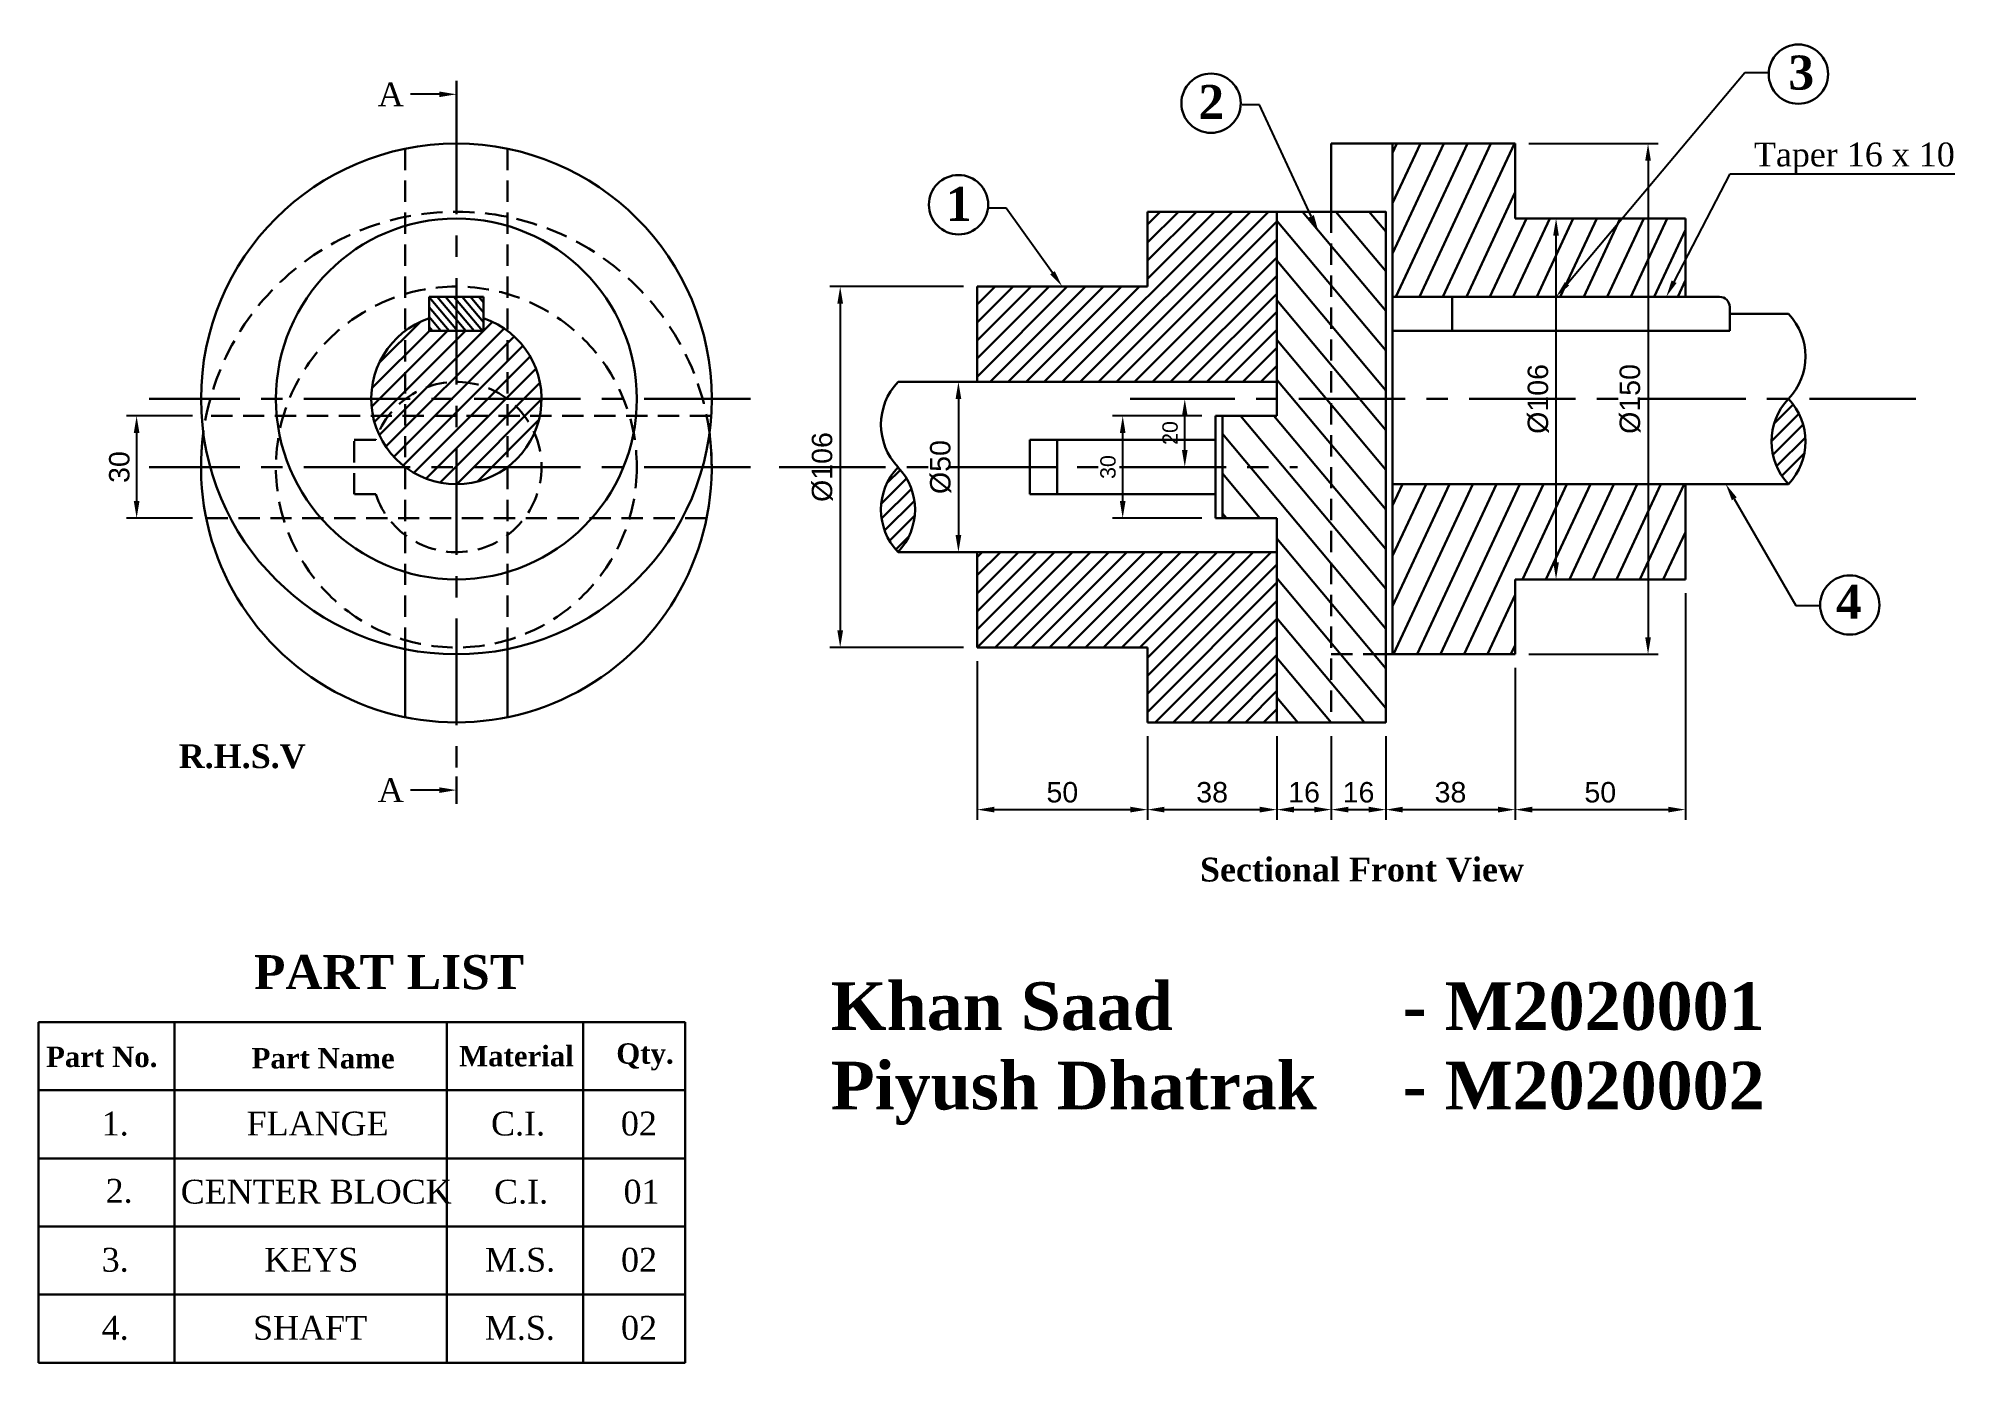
# Model space of a CAD drawing. Header units: inches. Extents: x -299 to 264, y -301 to 88.
import ezdxf
from ezdxf import colors
from ezdxf.entities.mleader import LeaderData, LeaderLine
from ezdxf.math import Vec2, Vec3

# ---------------------------------------------------------------- set-up
doc = ezdxf.new("R2010")
doc.units = ezdxf.units.IN
doc.header["$LTSCALE"] = 25
doc.header["$MEASUREMENT"] = 0
doc.linetypes.add('CENTER', pattern=[2, 1.25, -0.25, 0.25, -0.25])
doc.linetypes.add('HIDDEN', pattern=[0.375, 0.25, -0.125])
doc.styles.add('Annotative', font='arial.ttf')
doc.styles.add('Khan', font='times.ttf', dxfattribs={"height": 7})
doc.styles.add('Khan 02', font='timesbd.ttf', dxfattribs={"height": 7})
doc.styles.get("Standard").update_dxf_attribs({"font": 'arial.ttf'})
doc.dimstyles.get("Standard").update_dxf_attribs({"dimtxt": 6, "dimasz": 5, "dimexe": 3, "dimexo": 4, "dimgap": 2, "dimtad": 1, "dimtoh": 1, "dimdec": 0, "dimzin": 0, "dimdsep": 46, "dimtxsty": 'Standard', "dimcen": 0.09, "dimadec": 0, "dimazin": 0, "dimtfac": 1, "dimtdec": 0, "dimtofl": 0, "dimtmove": 0, "dimatfit": 3, "dimfxl": 1, "dimtolj": 1, "dimtzin": 0, "dimarcsym": 0})

# ---------------------------------------------------------------- blocks, each defined once
blk = doc.blocks.new('*D1')
at = {"color": 0, "linetype": 'ByBlock', "lineweight": -2, "transparency": 16777216}
for p, q in [((-23.12, -95), (-23.12, -141.62)), ((26.88, -117), (26.88, -141.62)), ((-18.12, -138.62), (21.88, -138.62))]:
    blk.add_line(p, q, dxfattribs=at)
at = {"color": 0, "linetype": 'ByBlock', "lineweight": 50, "transparency": 16777216}
for points in [[(-18.12, -137.78), (-18.12, -139.45), (-23.12, -138.62)], [(21.88, -137.78), (21.88, -139.45), (26.88, -138.62)]]:
    blk.add_solid(points, dxfattribs=at)
at = {"layer": 'Defpoints', "color": 0, "linetype": 'ByBlock', "lineweight": 50, "transparency": 16777216}
for p in [(-23.12, -91), (26.88, -113), (26.88, -138.62)]:
    blk.add_point(p, dxfattribs=at)
at = {"color": 0, "linetype": 'ByBlock', "lineweight": 30, "transparency": 16777216, "insert": (1.88, -133.55), "char_height": 6, "attachment_point": 5}
blk.add_mtext('\\A1;50', dxfattribs=at)
blk = doc.blocks.new('*D2')
at = {"color": 0, "linetype": 'ByBlock', "lineweight": -2, "transparency": 16777216}
for p, q in [((26.88, -117), (26.88, -141.62)), ((64.88, -117), (64.88, -141.62)), ((31.88, -138.62), (59.88, -138.62))]:
    blk.add_line(p, q, dxfattribs=at)
at = {"color": 0, "linetype": 'ByBlock', "lineweight": 50, "transparency": 16777216}
for points in [[(31.88, -137.78), (31.88, -139.45), (26.88, -138.62)], [(59.88, -137.78), (59.88, -139.45), (64.88, -138.62)]]:
    blk.add_solid(points, dxfattribs=at)
at = {"layer": 'Defpoints', "color": 0, "linetype": 'ByBlock', "lineweight": 50, "transparency": 16777216}
for p in [(26.88, -113), (64.88, -113), (64.88, -138.62)]:
    blk.add_point(p, dxfattribs=at)
at = {"color": 0, "linetype": 'ByBlock', "lineweight": 30, "transparency": 16777216, "insert": (45.88, -133.55), "char_height": 6, "attachment_point": 5}
blk.add_mtext('\\A1;38', dxfattribs=at)
blk = doc.blocks.new('*D3')
at = {"color": 0, "linetype": 'ByBlock', "lineweight": -2, "transparency": 16777216}
for p, q in [((64.88, -117), (64.88, -141.62)), ((80.88, -117), (80.88, -141.62)), ((69.88, -138.62), (75.88, -138.62))]:
    blk.add_line(p, q, dxfattribs=at)
at = {"color": 0, "linetype": 'ByBlock', "lineweight": 50, "transparency": 16777216}
for points in [[(69.88, -137.78), (69.88, -139.45), (64.88, -138.62)], [(75.88, -137.78), (75.88, -139.45), (80.88, -138.62)]]:
    blk.add_solid(points, dxfattribs=at)
at = {"layer": 'Defpoints', "color": 0, "linetype": 'ByBlock', "lineweight": 50, "transparency": 16777216}
for p in [(64.88, -113), (80.88, -113), (80.88, -138.62)]:
    blk.add_point(p, dxfattribs=at)
at = {"color": 0, "linetype": 'ByBlock', "lineweight": 30, "transparency": 16777216, "insert": (72.88, -133.55), "char_height": 6, "attachment_point": 5}
blk.add_mtext('\\A1;16', dxfattribs=at)
blk = doc.blocks.new('*D4')
at = {"color": 0, "linetype": 'ByBlock', "lineweight": -2, "transparency": 16777216}
for p, q in [((80.88, -117), (80.88, -141.62)), ((96.88, -117), (96.88, -141.62)), ((85.88, -138.62), (91.88, -138.62))]:
    blk.add_line(p, q, dxfattribs=at)
at = {"color": 0, "linetype": 'ByBlock', "lineweight": 50, "transparency": 16777216}
for points in [[(85.88, -137.78), (85.88, -139.45), (80.88, -138.62)], [(91.88, -137.78), (91.88, -139.45), (96.88, -138.62)]]:
    blk.add_solid(points, dxfattribs=at)
at = {"layer": 'Defpoints', "color": 0, "linetype": 'ByBlock', "lineweight": 50, "transparency": 16777216}
for p in [(80.88, -113), (96.88, -113), (96.88, -138.62)]:
    blk.add_point(p, dxfattribs=at)
at = {"color": 0, "linetype": 'ByBlock', "lineweight": 30, "transparency": 16777216, "insert": (88.88, -133.55), "char_height": 6, "attachment_point": 5}
blk.add_mtext('\\A1;16', dxfattribs=at)
blk = doc.blocks.new('*D5')
at = {"color": 0, "linetype": 'ByBlock', "lineweight": -2, "transparency": 16777216}
for p, q in [((184.88, -75), (184.88, -141.62)), ((134.88, -97), (134.88, -141.62)), ((139.88, -138.62), (179.88, -138.62))]:
    blk.add_line(p, q, dxfattribs=at)
at = {"color": 0, "linetype": 'ByBlock', "lineweight": 50, "transparency": 16777216}
for points in [[(139.88, -137.78), (139.88, -139.45), (134.88, -138.62)], [(179.88, -137.78), (179.88, -139.45), (184.88, -138.62)]]:
    blk.add_solid(points, dxfattribs=at)
at = {"layer": 'Defpoints', "color": 0, "linetype": 'ByBlock', "lineweight": 50, "transparency": 16777216}
for p in [(184.88, -71), (134.88, -93), (184.88, -138.62)]:
    blk.add_point(p, dxfattribs=at)
at = {"color": 0, "linetype": 'ByBlock', "lineweight": 30, "transparency": 16777216, "insert": (159.88, -133.55), "char_height": 6, "attachment_point": 5}
blk.add_mtext('\\A1;50', dxfattribs=at)
blk = doc.blocks.new('*D6')
at = {"color": 0, "linetype": 'ByBlock', "lineweight": -2, "transparency": 16777216}
for p, q in [((96.88, -117), (96.88, -141.62)), ((134.88, -117), (134.88, -141.62)), ((101.88, -138.62), (129.88, -138.62))]:
    blk.add_line(p, q, dxfattribs=at)
at = {"color": 0, "linetype": 'ByBlock', "lineweight": 50, "transparency": 16777216}
for points in [[(101.88, -137.78), (101.88, -139.45), (96.88, -138.62)], [(129.88, -137.78), (129.88, -139.45), (134.88, -138.62)]]:
    blk.add_solid(points, dxfattribs=at)
at = {"layer": 'Defpoints', "color": 0, "linetype": 'ByBlock', "lineweight": 50, "transparency": 16777216}
for p in [(96.88, -113), (134.88, -113), (134.88, -138.62)]:
    blk.add_point(p, dxfattribs=at)
at = {"color": 0, "linetype": 'ByBlock', "lineweight": 30, "transparency": 16777216, "insert": (115.88, -133.55), "char_height": 6, "attachment_point": 5}
blk.add_mtext('\\A1;38', dxfattribs=at)
blk = doc.blocks.new('*D7')
at = {"color": 0, "linetype": 'ByBlock', "lineweight": -2, "transparency": 16777216}
for p, q in [((138.88, 57), (176.91, 57)), ((173.91, 52), (173.91, -88)), ((138.88, -93), (176.91, -93))]:
    blk.add_line(p, q, dxfattribs=at)
at = {"color": 0, "linetype": 'ByBlock', "lineweight": 50, "transparency": 16777216}
for points in [[(173.07, 52), (174.74, 52), (173.91, 57)], [(173.07, -88), (174.74, -88), (173.91, -93)]]:
    blk.add_solid(points, dxfattribs=at)
at = {"layer": 'Defpoints', "color": 0, "linetype": 'ByBlock', "lineweight": 50, "transparency": 16777216}
for p in [(134.88, 57), (134.88, -93), (173.91, -93)]:
    blk.add_point(p, dxfattribs=at)
at = {"color": 0, "linetype": 'ByBlock', "lineweight": 30, "transparency": 16777216, "insert": (168.67, -18), "char_height": 6, "attachment_point": 5, "rotation": 90}
blk.add_mtext('\\A1;%%C150', dxfattribs=at)
blk = doc.blocks.new('*D8')
at = {"color": 0, "linetype": 'ByBlock', "lineweight": -2, "transparency": 16777216}
for p, q in [((138.88, 35), (149.89, 35)), ((146.89, -66), (146.89, 30)), ((150.21, -71), (149.89, -71))]:
    blk.add_line(p, q, dxfattribs=at)
at = {"color": 0, "linetype": 'ByBlock', "lineweight": 50, "transparency": 16777216}
for points in [[(146.05, 30), (147.72, 30), (146.89, 35)], [(146.05, -66), (147.72, -66), (146.89, -71)]]:
    blk.add_solid(points, dxfattribs=at)
at = {"layer": 'Defpoints', "color": 0, "linetype": 'ByBlock', "lineweight": 50, "transparency": 16777216}
for p in [(134.88, 35), (146.89, 35), (146.21, -71)]:
    blk.add_point(p, dxfattribs=at)
at = {"color": 0, "linetype": 'ByBlock', "lineweight": 30, "transparency": 16777216, "insert": (141.66, -18), "char_height": 6, "attachment_point": 5, "rotation": 90}
blk.add_mtext('\\A1;%%C106', dxfattribs=at)
blk = doc.blocks.new('*D9')
at = {"color": 0, "linetype": 'ByBlock', "lineweight": -2, "transparency": 16777216}
for p, q in [((25.81, -18), (40.84, -18)), ((37.84, -33), (37.84, -23)), ((42.88, -38), (34.84, -38))]:
    blk.add_line(p, q, dxfattribs=at)
at = {"color": 0, "linetype": 'ByBlock', "lineweight": 50, "transparency": 16777216}
for points in [[(37.01, -23), (38.68, -23), (37.84, -18)], [(37.01, -33), (38.68, -33), (37.84, -38)]]:
    blk.add_solid(points, dxfattribs=at)
at = {"layer": 'Defpoints', "color": 0, "linetype": 'ByBlock', "lineweight": 50, "transparency": 16777216}
for p in [(21.81, -18), (37.84, -18), (46.88, -38)]:
    blk.add_point(p, dxfattribs=at)
at = {"color": 0, "linetype": 'ByBlock', "lineweight": 30, "transparency": 16777216, "insert": (33.54, -28), "char_height": 6, "attachment_point": 5, "rotation": 90}
blk.add_mtext('\\A1;{\\H0.75x;20}', dxfattribs=at)
blk = doc.blocks.new('*D10')
at = {"color": 0, "linetype": 'ByBlock', "lineweight": -2, "transparency": 16777216}
for p, q in [((42.88, -23), (16.61, -23)), ((19.61, -48), (19.61, -28)), ((42.88, -53), (16.61, -53))]:
    blk.add_line(p, q, dxfattribs=at)
at = {"color": 0, "linetype": 'ByBlock', "lineweight": 50, "transparency": 16777216}
for points in [[(18.78, -28), (20.44, -28), (19.61, -23)], [(18.78, -48), (20.44, -48), (19.61, -53)]]:
    blk.add_solid(points, dxfattribs=at)
at = {"layer": 'Defpoints', "color": 0, "linetype": 'ByBlock', "lineweight": 50, "transparency": 16777216}
for p in [(19.61, -23), (46.88, -23), (46.88, -53)]:
    blk.add_point(p, dxfattribs=at)
at = {"color": 0, "linetype": 'ByBlock', "lineweight": 30, "transparency": 16777216, "insert": (15.31, -38), "char_height": 6, "attachment_point": 5, "rotation": 90}
blk.add_mtext('\\A1;{\\H0.75x;30}', dxfattribs=at)
blk = doc.blocks.new('*D11')
at = {"color": 0, "linetype": 'ByBlock', "lineweight": -2, "transparency": 16777216}
for p, q in [((-27.12, -13), (-31.64, -13)), ((-28.64, -18), (-28.64, -58)), ((-27.12, -63), (-31.64, -63))]:
    blk.add_line(p, q, dxfattribs=at)
at = {"color": 0, "linetype": 'ByBlock', "lineweight": 50, "transparency": 16777216}
for points in [[(-29.47, -18), (-27.81, -18), (-28.64, -13)], [(-29.47, -58), (-27.81, -58), (-28.64, -63)]]:
    blk.add_solid(points, dxfattribs=at)
at = {"layer": 'Defpoints', "color": 0, "linetype": 'ByBlock', "lineweight": 50, "transparency": 16777216}
for p in [(-23.12, -13), (-28.64, -63), (-23.12, -63)]:
    blk.add_point(p, dxfattribs=at)
at = {"color": 0, "linetype": 'ByBlock', "lineweight": 30, "transparency": 16777216, "insert": (-33.87, -38), "char_height": 6, "attachment_point": 5, "rotation": 90}
blk.add_mtext('\\A1;%%C50', dxfattribs=at)
blk = doc.blocks.new('*D12')
at = {"color": 0, "linetype": 'ByBlock', "lineweight": -2, "transparency": 16777216}
for p, q in [((-27.12, 15), (-66.36, 15)), ((-63.36, 10), (-63.36, -86)), ((-27.12, -91), (-66.36, -91))]:
    blk.add_line(p, q, dxfattribs=at)
at = {"color": 0, "linetype": 'ByBlock', "lineweight": 50, "transparency": 16777216}
for points in [[(-64.2, 10), (-62.53, 10), (-63.36, 15)], [(-64.2, -86), (-62.53, -86), (-63.36, -91)]]:
    blk.add_solid(points, dxfattribs=at)
at = {"layer": 'Defpoints', "color": 0, "linetype": 'ByBlock', "lineweight": 50, "transparency": 16777216}
for p in [(-23.12, 15), (-63.36, -91), (-23.12, -91)]:
    blk.add_point(p, dxfattribs=at)
at = {"color": 0, "linetype": 'ByBlock', "lineweight": 30, "transparency": 16777216, "insert": (-68.59, -38), "char_height": 6, "attachment_point": 5, "rotation": 90}
blk.add_mtext('\\A1;%%C106', dxfattribs=at)
blk = doc.blocks.new('*D13')
at = {"color": 0, "linetype": 'ByBlock', "lineweight": -2, "transparency": 16777216}
for p, q in [((-253.57, -23), (-273, -23)), ((-270, -28), (-270, -48)), ((-253.57, -53), (-273, -53))]:
    blk.add_line(p, q, dxfattribs=at)
at = {"color": 0, "linetype": 'ByBlock', "lineweight": 50, "transparency": 16777216}
for points in [[(-270.84, -28), (-269.17, -28), (-270, -23)], [(-270.84, -48), (-269.17, -48), (-270, -53)]]:
    blk.add_solid(points, dxfattribs=at)
at = {"layer": 'Defpoints', "color": 0, "linetype": 'ByBlock', "lineweight": 50, "transparency": 16777216}
for p in [(-249.57, -23), (-270, -53), (-249.57, -53)]:
    blk.add_point(p, dxfattribs=at)
at = {"color": 0, "linetype": 'ByBlock', "lineweight": 30, "transparency": 16777216, "insert": (-275.07, -38), "char_height": 6, "attachment_point": 5, "rotation": 90}
blk.add_mtext('\\A1;30', dxfattribs=at)

msp = doc.modelspace()

# ---------------------------------------------------------------- hatches: boundary and pattern name
at = {"lineweight": 30}
h = msp.add_hatch(dxfattribs=at)
h.set_pattern_fill('ANSI31', color=256, scale=50, angle=20)
h.set_pattern_definition([(65, (-221.5213, -56.069), (-5.66442, 2.64136), [])])
h.paths.add_polyline_path([(98.88, 12), (184.88, 12), (184.88, 35), (134.88, 35), (134.88, 57), (98.88, 57)])
h.paths.add_polyline_path([(134.88, -71), (184.88, -71), (184.88, -43), (98.88, -43), (98.88, -93), (134.88, -93)])
h = msp.add_hatch(dxfattribs=at)
h.set_pattern_fill('ANSI31', color=256, scale=30)
h.set_pattern_definition([(45, (-221.5213, -56.0688), (-2.65165, 2.65165), [])])
h.paths.add_polyline_path([(-23.12, 15), (-23.12, -13), (64.88, -13), (64.88, 37), (26.88, 37), (26.88, 15)])
h.paths.add_polyline_path([(26.88, -91), (26.88, -113), (64.88, -113), (64.88, -63), (-23.12, -63), (-23.12, -91)])
h = msp.add_hatch(dxfattribs=at)
h.set_pattern_fill('ANSI31', color=256, scale=60, angle=85)
h.set_pattern_definition([(130, (-221.521, -56.069), (-5.74533, -4.8209), [])])
h.paths.add_polyline_path([(80.88, 37), (64.88, 37), (64.88, -18), (80.88, -18)])
h.paths.add_polyline_path([(96.88, 37), (80.88, 37), (80.88, -18), (96.88, -18)])
h.paths.add_polyline_path([(80.88, -18), (64.88, -18), (64.88, -23), (48.88, -23), (48.88, -53), (64.88, -53), (64.88, -113), (80.88, -113)])
h.paths.add_polyline_path([(96.88, -18), (80.88, -18), (80.88, -93), (96.88, -93)])
h.paths.add_polyline_path([(96.88, -93), (80.88, -93), (80.88, -113), (96.88, -113)])
at = {"linetype": 'ByBlock', "lineweight": 30}
h = msp.add_hatch(dxfattribs=at)
h.set_pattern_fill('ANSI31', color=256, scale=15, angle=85)
h.set_pattern_definition([(130, (-464.8273, -56.0688), (-1.436333, -1.205227), [])])
h.paths.add_polyline_path([(-176.09, 12), (-184.09, 12), (-184.09, 2), (-176.09, 2)])
h.paths.add_polyline_path([(-168.09, 7), (-168.09, 12), (-176.09, 12), (-176.09, 2), (-168.09, 2)])
h = msp.add_hatch(dxfattribs=at)
h.set_pattern_fill('ANSI31', color=256, scale=30)
h.set_pattern_definition([(45, (-464.8273, -56.0688), (-2.65165, 2.65165), [])])
h.paths.add_polyline_path([(-161.09, 2), (-161.09, -18), (-151.09, -18, 0.236068)])
h.paths.add_polyline_path([(-161.09, 2, 0.07961), (-168.09, 5.69), (-168.09, 2), (-176.09, 2), (-176.09, -13, -0.162278), (-161.09, -18)])
h.paths.add_polyline_path([(-176.09, 2), (-184.09, 2), (-184.09, 5.69, 0.07961), (-191.09, 2), (-191.09, -18, -0.162278), (-176.09, -13)])
h.paths.add_polyline_path([(-191.09, 2, 0.236068), (-201.09, -18), (-191.09, -18)])
h.paths.add_polyline_path([(-176.09, -13, 0.162278), (-191.09, -18), (-176.09, -18)], flags=17)
h.paths.add_polyline_path([(-176.09, -18), (-191.09, -18), (-191.09, -23), (-176.09, -23)])
h.paths.add_polyline_path([(-191.09, -18, 0.071068), (-196.09, -23), (-191.09, -23)], flags=17)
h.paths.add_polyline_path([(-191.09, -18), (-201.09, -18, 0.050382), (-200.58, -23), (-196.09, -23, -0.071068)])
h.paths.add_polyline_path([(-191.09, -23), (-196.09, -23, 0.058061), (-199, -28, 0.129664), (-191.09, -38)])
h.paths.add_polyline_path([(-196.09, -23), (-200.58, -23, 0.052588), (-199, -28, -0.058061)])
h.paths.add_polyline_path([(-176.09, -23), (-191.09, -23), (-191.09, -38), (-176.09, -38)])
h.paths.add_polyline_path([(-161.09, -18), (-176.09, -18), (-176.09, -23), (-161.09, -23)])
h.paths.add_polyline_path([(-176.09, -13), (-176.09, -18), (-161.09, -18, 0.162278)], flags=17)
h.paths.add_polyline_path([(-161.09, -23), (-176.09, -23), (-176.09, -38), (-161.09, -38)])
h.paths.add_polyline_path([(-156.09, -23), (-161.09, -23), (-161.09, -38, 0.129664), (-153.17, -28, 0.058061)])
h.paths.add_polyline_path([(-151.59, -23), (-156.09, -23, -0.058061), (-153.17, -28, 0.052588)])
h.paths.add_polyline_path([(-151.09, -18), (-161.09, -18, -0.071068), (-156.09, -23), (-151.59, -23, 0.050382)])
h.paths.add_polyline_path([(-161.09, -18), (-161.09, -23), (-156.09, -23, 0.071068)], flags=17)
h.paths.add_polyline_path([(-161.09, -38), (-176.09, -38), (-176.09, -43, 0.162278)])
h.paths.add_polyline_path([(-176.09, -38), (-191.09, -38, 0.162278), (-176.09, -43)])
h = msp.add_hatch(dxfattribs=at)
h.set_pattern_fill('ANSI31', color=256, scale=25)
h.set_pattern_definition([(45, (-562.3685, -56.0688), (-2.209709, 2.209709), [])])
h.paths.add_polyline_path([(-46.38, -38, 0.4), (-46.38, -63, 0.4)])
h.paths.add_polyline_path([(215.14, -18, 0.4), (215.14, -43, 0.4)])

# ---------------------------------------------------------------- linework, layer by layer
for p, q in [((-176.09, 67.48), (-176.09, 75.48)), ((-184.09, 2), (-184.09, 12)), ((-184.09, 12), (-168.09, 12)), ((-168.09, 12), (-168.09, 7)), ((-176.09, 7), (-176.09, 7)), ((-168.09, 7), (-168.09, 2)), ((-168.09, 2), (-184.09, 2)), ((-201.09, -38), (-201.09, -38)), ((-191.09, -91.48), (-191.09, -111.48)), ((-161.09, -91.48), (-161.09, -111.48)), ((-176.09, -128.89), (-176.09, -136.89)), ((-176.09, -136.89), (-176.09, -128.89)), ((-298.87, -301.06), (-298.87, -201.06)), ((-298.87, -201.06), (-108.87, -201.06)), ((-258.87, -301.06), (-258.87, -201.06)), ((-178.87, -301.06), (-178.87, -201.06)), ((-138.87, -301.06), (-138.87, -201.06)), ((-108.87, -201.06), (-108.87, -301.06)), ((-298.87, -221.06), (-108.87, -221.06)), ((-108.87, -241.06), (-298.87, -241.06)), ((-108.87, -261.06), (-298.87, -261.06)), ((-108.87, -281.06), (-298.87, -281.06)), ((-108.87, -301.06), (-298.87, -301.06))]:
    msp.add_line(p, q, dxfattribs=at)
at = {"linetype": 'CENTER', "lineweight": 30}
for p, q in [((-176.09, 67.48), (-176.09, -128.89)), ((-89.66, -18), (-266.36, -18)), ((252.59, -18), (21.81, -18)), ((-89.66, -38), (-266.36, -38)), ((-81.3, -38), (70.92, -38))]:
    msp.add_line(p, q, dxfattribs=at)
at = {"lineweight": 30}
for p, q in [((134.88, 57), (80.88, 57)), ((80.88, 57), (80.88, 37)), ((98.88, 57), (98.88, -93)), ((134.88, 35), (134.88, 57)), ((26.88, 37), (96.88, 37)), ((26.88, 15), (26.88, 37)), ((64.88, 37), (64.88, -23)), ((184.88, 35), (134.88, 35)), ((184.88, 12), (184.88, 35)), ((-23.12, 15), (26.88, 15)), ((-23.12, 15), (-23.12, -13)), ((194.9, 12), (98.88, 12)), ((116.35, 12), (116.35, 2)), ((197.9, 9), (197.9, 2)), ((215.14, 7), (197.9, 7)), ((197.9, 2), (98.88, 2)), ((-46.38, -13), (64.88, -13)), ((46.88, -23), (64.88, -23)), ((46.88, -23), (46.88, -53)), ((48.88, -23), (48.88, -53)), ((-7.66, -30), (46.88, -30)), ((-7.66, -30), (-7.66, -46)), ((0.34, -30), (0.34, -46)), ((215.14, -43), (98.88, -43)), ((184.88, -71), (184.88, -43)), ((-7.66, -46), (46.88, -46)), ((46.88, -53), (64.88, -53)), ((64.88, -53), (64.88, -113)), ((-46.38, -63), (64.88, -63)), ((-23.12, -63), (-23.12, -91)), ((134.88, -93), (134.88, -71)), ((184.88, -71), (134.88, -71)), ((-23.12, -91), (26.88, -91)), ((26.88, -113), (26.88, -91)), ((96.88, -93), (134.88, -93))]:
    msp.add_line(p, q, dxfattribs=at)
at = {"linetype": 'HIDDEN', "lineweight": 30}
for p, q in [((-191.09, 55.49), (-191.09, -91.48)), ((-161.09, 55.49), (-161.09, -91.48)), ((80.88, 37), (80.88, -113)), ((-101.25, -23), (-250.92, -23)), ((-206.09, -46), (-206.09, -30)), ((-206.09, -30), (-201.09, -30)), ((-201.09, -30), (-199.77, -30)), ((-199.77, -46), (-206.09, -46)), ((-102.6, -53), (-249.57, -53)), ((80.88, -93), (96.88, -93))]:
    msp.add_line(p, q, dxfattribs=at)
at = {"lineweight": 30}
msp.add_lwpolyline([(80.88, 37), (96.88, 37), (96.88, -113), (26.88, -113)], dxfattribs=at)
at = {"linetype": 'ByBlock', "lineweight": 30}
for centre, radius in [((218.05, 77.4), 8.71), ((45.55, 68.86), 8.71), ((-28.61, 39.06), 8.71), ((-176.09, -18), 53), ((233.14, -78.52), 8.71)]:
    msp.add_circle(centre, radius, dxfattribs=at)
at = {"lineweight": 30}
msp.add_circle((-176.09, -18), 75, dxfattribs=at)
at = {"linetype": 'HIDDEN', "lineweight": 30}
msp.add_circle((-176.09, -38), 53, dxfattribs=at)
for radius, start, end in [(75, 0, 180), (25, 198.6629, 161.3371)]:
    msp.add_arc((-176.09, -38), radius, start, end, dxfattribs=at)
at = {"lineweight": 30}
for centre, radius, start, end in [((194.9, 9), 3, 360, 90), ((-176.09, -18), 25, 108.6629, 71.3371), ((202.01, -5.5), 18.12, 316.3972, 43.6028), ((-33.26, -25.5), 18.12, 136.3972, 223.6028), ((228.26, -30.5), 18.12, 136.3972, 223.6028), ((202.01, -30.5), 18.12, 316.3972, 43.6028), ((-176.09, -38), 75, 172.3377, 7.6623), ((-33.26, -50.5), 18.12, 136.3972, 223.6028), ((-59.51, -50.5), 18.12, 316.3972, 43.6028)]:
    msp.add_arc(centre, radius, start, end, dxfattribs=at)

# ---------------------------------------------------------------- texts
at = {"linetype": 'ByBlock', "lineweight": 30}
for s, height, style, p in [('3', 10, 'Khan 02', (215.13, 72.87)), ('2', 10, 'Khan 02', (41.83, 64.22)), ('1', 10, 'Khan 02', (-32.3, 34.31)), ('4', 10, 'Khan 02', (229.08, -82.56)), ('R.H.S.V', 7, 'Khan 02', (-257.64, -126.43)), ('Sectional Front View', 7, 'Khan 02', (42.31, -159.73)), ('PART LIST', 10, 'Khan 02', (-235.54, -191.35)), ('1.', 7, 'Khan', (-280.27, -234.33)), ('FLANGE', 7, 'Khan', (-237.71, -234.33)), ('C.I.', 7, 'Khan', (-165.91, -234.33)), ('02', 7, 'Khan', (-127.77, -234.33)), ('2.', 7, 'Khan', (-279.11, -254.09)), ('CENTER BLOCK', 7, 'Khan', (-257.04, -254.33)), ('C.I.', 7, 'Khan', (-165.01, -254.33)), ('01', 7, 'Khan', (-126.98, -254.33)), ('3.', 7, 'Khan', (-280.27, -274.33)), ('KEYS', 7, 'Khan', (-232.5, -274.33)), ('M.S.', 7, 'Khan', (-167.66, -274.33)), ('02', 7, 'Khan', (-127.73, -274.33)), ('4.', 7, 'Khan', (-280.27, -294.33)), ('SHAFT', 7, 'Khan', (-235.8, -294.33)), ('M.S.', 7, 'Khan', (-167.73, -294.33)), ('02', 7, 'Khan', (-127.73, -294.33))]:
    msp.add_text(s, height=height, dxfattribs=dict(at, style=style)).set_placement(p)
at = {"linetype": 'ByBlock', "lineweight": 50, "insert": (-66.15, -189.32), "char_height": 14, "attachment_point": 1, "style": 'Khan 02'}
msp.add_mtext_dynamic_manual_height_columns('Khan Saad ^I^I- M2020001\\PPiyush Dhatrak ^I- M2020002', width=306.8744, gutter_width=35, heights=[68.95], dxfattribs=at)
at = {"linetype": 'ByBlock', "lineweight": 30, "insert": (-298.87, -208.22), "char_height": 6, "attachment_point": 1, "style": 'Khan 02'}
msp.add_mtext_dynamic_manual_height_columns(' Part No.', width=40, gutter_width=50, heights=[12.74], dxfattribs=at)
at = {"linetype": 'ByBlock', "lineweight": 30, "char_height": 6, "attachment_point": 1, "style": 'Annotative'}
for s, insert, width in [('{\\fTimes New Roman|b1|i0|c0|p18;Material}', (-175.31, -208.02), 27.9447), ('{\\fTimes New Roman|b1|i0|c0|p18;Qty.}', (-129.13, -207.26), 19.3356), ('{\\fTimes New Roman|b1|i0|c0|p18;Part Name}', (-236.24, -208.64), 48.8076)]:
    msp.add_mtext(s, dxfattribs=dict(at, insert=insert, width=width))

# ---------------------------------------------------------------- dimensions: what is measured, and where the dimension line sits
at = {"linetype": 'ByBlock', "lineweight": 30}
for base, p1, p2, text, picture, middle in [((173.91, -93), (134.88, 57), (134.88, -93), '%%C<>', '*D7', (168.67, -18)), ((146.89, 35), (146.21, -71), (134.88, 35), '%%C<>', '*D8', (141.66, -18)), ((-63.36, -91), (-23.12, 15), (-23.12, -91), '%%C<>', '*D12', (-68.59, -38)), ((-28.64, -63), (-23.12, -13), (-23.12, -63), '%%C50', '*D11', (-33.87, -38)), ((37.84, -18), (46.88, -38), (21.81, -18), '{\\H0.75x;<>}', '*D9', (33.54, -28)), ((19.61, -23), (46.88, -53), (46.88, -23), '{\\H0.75x;<>}', '*D10', (15.31, -38))]:
    dim = msp.add_linear_dim(base=base, p1=p1, p2=p2, angle=90, text=text, dimstyle='Standard', dxfattribs=at)
    dim.commit()
    dim.dimension.update_dxf_attribs({"geometry": picture, "text_midpoint": middle})
dim = msp.add_linear_dim(base=(-270, -53), p1=(-249.57, -23), p2=(-249.57, -53), angle=90, dimstyle='Standard', dxfattribs=at)
dim.commit()
dim.dimension.update_dxf_attribs({"geometry": '*D13', "text_midpoint": (-275.07, -38)})
for base, p1, p2, picture, middle in [((184.88, -138.62), (134.88, -93), (184.88, -71), '*D5', (159.88, -133.55)), ((26.88, -138.62), (-23.12, -91), (26.88, -113), '*D1', (1.88, -133.55)), ((64.88, -138.62), (26.88, -113), (64.88, -113), '*D2', (45.88, -133.55)), ((80.88, -138.62), (64.88, -113), (80.88, -113), '*D3', (72.88, -133.55)), ((96.88, -138.62), (80.88, -113), (96.88, -113), '*D4', (88.88, -133.55)), ((134.88, -138.62), (96.88, -113), (134.88, -113), '*D6', (115.88, -133.55))]:
    dim = msp.add_linear_dim(base=base, p1=p1, p2=p2, dimstyle='Standard', dxfattribs=at)
    dim.commit()
    dim.dimension.update_dxf_attribs({"geometry": picture, "text_midpoint": middle})

# ---------------------------------------------------------------- leaders
ml = msp.add_multileader_mtext('Standard', dxfattribs=at)
ml.set_content('', color=256, style='Khan')
ml.set_leader_properties()
ml.build(insert=Vec2(0, 0))
ml.multileader.update_dxf_attribs({"text_left_attachment_type": 6, "text_top_attachment_type": 10, "dogleg_length": 5, "arrow_head_size": 5})
ctx = ml.context
ctx.base_point, ctx.char_height, ctx.arrow_head_size, ctx.plane_origin = Vec3(207.35, 77.92), 10, 5, Vec3(146.89, 12)
ctx.left_attachment, ctx.bottom_attachment = 6, 10
notes = []
notes.append((ctx, [(0, (1, 1, 0), (202.35, 77.92), (1, 0), 5, [(0, [(146.89, 12)], 0, [])])]))
ctx.mtext.insert, ctx.mtext.flow_direction = Vec3(209.35, 87.92), 5
ml = msp.add_multileader_mtext('Standard', dxfattribs=at)
ml.set_content('A', color=256, style='Khan')
ml.set_leader_properties()
ml.build(insert=Vec2(0, 0))
ml.multileader.update_dxf_attribs({"text_left_attachment_type": 6, "text_top_attachment_type": 10, "dogleg_length": 5, "arrow_head_size": 5})
ctx = ml.context
ctx.base_point, ctx.char_height, ctx.arrow_head_size, ctx.plane_origin = Vec3(-200.81, 66.58), 7, 5, Vec3(-176.09, 71.48)
ctx.left_attachment, ctx.bottom_attachment, ctx.text_align_type = 6, 10, 2
notes.append((ctx, [(0, (1, 1, 0), (-184.54, 71.48), (-1, 0), 5, [(0, [(-176.09, 71.48)], 0, [])])]))
ctx.mtext.insert, ctx.mtext.alignment, ctx.mtext.flow_direction = Vec3(-191.54, 74.98), 3, 5
ml = msp.add_multileader_mtext('Standard', dxfattribs=at)
ml.set_content('', color=256, style='Khan')
ml.set_leader_properties()
ml.build(insert=Vec2(0, 0))
ml.multileader.update_dxf_attribs({"text_left_attachment_type": 6, "text_top_attachment_type": 10, "dogleg_length": 5, "arrow_head_size": 5})
ctx = ml.context
ctx.base_point, ctx.char_height, ctx.arrow_head_size, ctx.plane_origin = Vec3(50.74, 63.39), 10, 5, Vec3(77.12, 31.13)
ctx.left_attachment, ctx.bottom_attachment = 6, 10
notes.append((ctx, [(0, (1, 1, 0), (59.74, 68.39), (-1, 0), 5, [(0, [(77.12, 31.13)], 0, [])])]))
ctx.mtext.insert, ctx.mtext.flow_direction = Vec3(52.74, 73.39), 5
ml = msp.add_multileader_mtext('Standard', dxfattribs=at)
ml.set_content('Taper 16 x 10', color=256, style='Khan')
ml.set_leader_properties()
ml.build(insert=Vec2(0, 0))
ml.multileader.update_dxf_attribs({"text_left_attachment_type": 6, "text_top_attachment_type": 10, "dogleg_length": 5, "arrow_head_size": 5})
ctx = ml.context
ctx.base_point, ctx.char_height, ctx.arrow_head_size, ctx.plane_origin = Vec3(202.99, 48.09), 7, 5, Vec3(179.25, 12)
ctx.left_attachment, ctx.bottom_attachment = 6, 10
notes.append((ctx, [(0, (1, 1, 0), (197.99, 48.09), (1, 0), 5, [(0, [(179.25, 12)], 0, [])])]))
ctx.mtext.insert, ctx.mtext.flow_direction = Vec3(204.99, 57.3), 5
ml = msp.add_multileader_mtext('Standard', dxfattribs=at)
ml.set_content('', color=256, style='Khan')
ml.set_leader_properties()
ml.build(insert=Vec2(0, 0))
ml.multileader.update_dxf_attribs({"text_left_attachment_type": 6, "text_top_attachment_type": 10, "dogleg_length": 5, "arrow_head_size": 5})
ctx = ml.context
ctx.base_point, ctx.char_height, ctx.arrow_head_size, ctx.plane_origin = Vec3(-23.58, 32.99), 10, 5, Vec3(1.88, 15)
ctx.left_attachment, ctx.bottom_attachment = 6, 10
notes.append((ctx, [(0, (1, 1, 0), (-14.58, 37.99), (-1, 0), 5, [(0, [(1.88, 15)], 0, [])])]))
ctx.mtext.insert, ctx.mtext.flow_direction = Vec3(-21.58, 42.99), 5
ml = msp.add_multileader_mtext('Standard', dxfattribs=at)
ml.set_content('', color=256, style='Khan')
ml.set_leader_properties()
ml.build(insert=Vec2(0, 0))
ml.multileader.update_dxf_attribs({"text_left_attachment_type": 6, "text_top_attachment_type": 10, "dogleg_length": 5, "arrow_head_size": 5})
ctx = ml.context
ctx.base_point, ctx.char_height, ctx.arrow_head_size, ctx.plane_origin = Vec3(222.32, -78.66), 10, 5, Vec3(196.73, -43)
ctx.left_attachment, ctx.bottom_attachment = 6, 10
notes.append((ctx, [(0, (1, 1, 0), (217.32, -78.66), (1, 0), 5, [(0, [(196.73, -43)], 0, [])])]))
ctx.mtext.insert, ctx.mtext.flow_direction = Vec3(224.32, -68.66), 5
ml = msp.add_multileader_mtext('Standard', dxfattribs=at)
ml.set_content('A', color=256, style='Khan')
ml.set_leader_properties()
ml.build(insert=Vec2(0, 0))
ml.multileader.update_dxf_attribs({"text_left_attachment_type": 6, "text_top_attachment_type": 10, "dogleg_length": 5, "arrow_head_size": 5})
ctx = ml.context
ctx.base_point, ctx.char_height, ctx.arrow_head_size, ctx.plane_origin = Vec3(-200.81, -137.79), 7, 5, Vec3(-176.09, -132.89)
ctx.left_attachment, ctx.bottom_attachment, ctx.text_align_type = 6, 10, 2
notes.append((ctx, [(0, (1, 1, 0), (-184.54, -132.89), (-1, 0), 5, [(0, [(-176.09, -132.89)], 0, [])])]))
ctx.mtext.insert, ctx.mtext.alignment, ctx.mtext.flow_direction = Vec3(-191.54, -129.39), 3, 5
for ctx, leaders in notes:
    for number, flags, end, landing, length, lines in leaders:
        leader = LeaderData()
        leader.index, (leader.has_last_leader_line, leader.has_dogleg_vector, leader.attachment_direction) = number, flags
        leader.last_leader_point, leader.dogleg_vector, leader.dogleg_length = Vec3(end), Vec3(landing), length
        for number, points, colour, breaks in lines:
            line = LeaderLine()
            line.index, line.vertices, line.color, line.breaks = number, Vec3.list(points), colors.encode_raw_color(colour), breaks
            leader.lines.append(line)
        ctx.leaders.append(leader)

doc.saveas('drawing.dxf')
